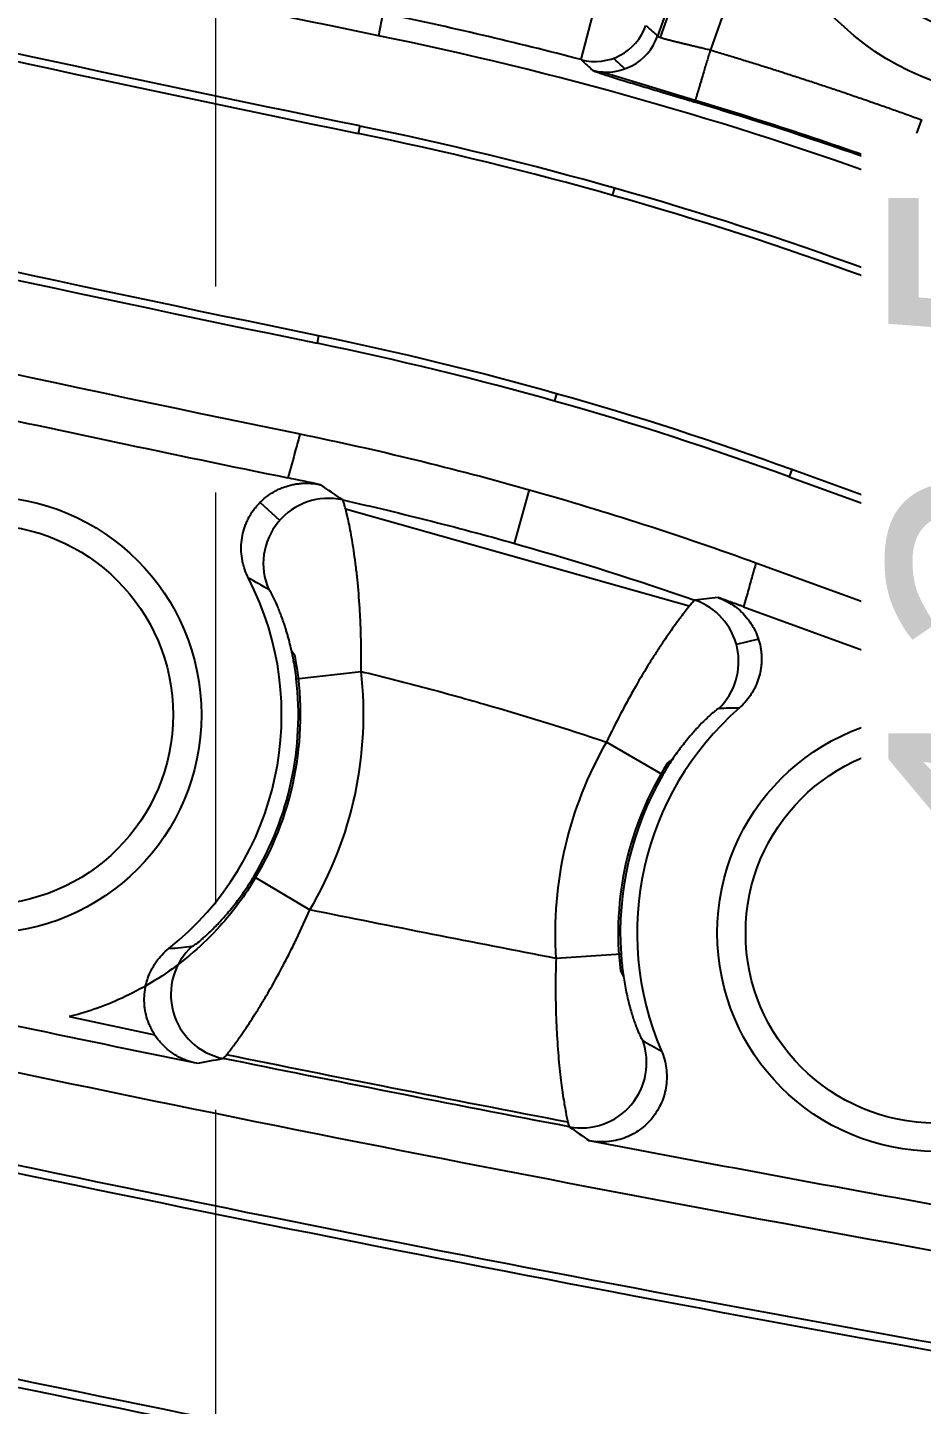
# Model space of a CAD drawing. Header units: millimetres. Extents: x 2519 to 3162, y 2051 to 2506.
# Drawn here: x 2790.68 to 2798.95, y 2238.45 to 2251.2 of the extents above; entities that cross this region are included whole.
import ezdxf
from ezdxf.enums import TextEntityAlignment as Align
from ezdxf.lldxf.tags import DXFTag

# ---------------------------------------------------------------- set-up
doc = ezdxf.new("R2010")
doc.units = ezdxf.units.MM
doc.linetypes.add('CENTER', pattern=[50.8, 31.75, -6.35, 6.35, -6.35])
doc.linetypes.add('HIDDEN', pattern=[9.525, 6.35, -3.175])
doc.layers.add('20', color=7, linetype='Continuous', true_color=0xffffff)
for name, color, linetype, lineweight in [('cool', 153, 'HIDDEN', 9), ('dim', 82, 'Continuous', 9), ('epin', 13, 'Continuous', 9)]:
    doc.layers.add(name, color=color, linetype=linetype, lineweight=lineweight)
doc.styles.add('Capful-A', font='')
doc.styles.add('TXT05', font='txt.shx', dxfattribs={"width": 0.5, "bigfont": 'gbcbig.shx'})
doc.styles.get('Capful-A').set_extended_font_data('Microsoft YaHei')
tags = doc.linetypes.add('DASHED', pattern=[25.72, 12.86, -12.86]).pattern_tags.tags
tags[6:7] = [DXFTag(74, 4), DXFTag(75, 0), DXFTag(340, '0'), DXFTag(46, 0.0), DXFTag(50, 0.0), DXFTag(44, 0.0), DXFTag(45, 0.0)]
tags[4:5] = [DXFTag(74, 4), DXFTag(75, 0), DXFTag(340, '0'), DXFTag(46, 0.0), DXFTag(50, 0.0), DXFTag(44, 0.0), DXFTag(45, 0.0)]
doc.dimstyles.new('Capful-A-1.0', dxfattribs={"dimtxt": 2.5, "dimasz": 2.5, "dimexe": 1.5, "dimexo": 1, "dimgap": 1.5, "dimtad": 0, "dimdsep": 46, "dimtxsty": 'Capful-A', "dimcen": 0, "dimclrt": 2, "dimazin": 2, "dimtfac": 1, "dimtmove": 0, "dimatfit": 3, "dimfxl": 0, "dimtolj": 1, "dimtzin": 0, "dimarcsym": 0})

# ---------------------------------------------------------------- blocks, each defined once
blk = doc.blocks.new('SL')
at = {"layer": 'cool', "lineweight": 18, "ltscale": 0.6}
blk.add_line((4, 208.79), (4, 11.21), dxfattribs=at)
blk = doc.blocks.new('epin_ejp_4')
at = {"layer": 'epin'}
h = blk.add_hatch(dxfattribs=at)
h.set_pattern_fill('_ANSI31', color=123, scale=0.1, angle=90)
h.set_pattern_definition([(135, (-3800.9753, 4044.38832), (-0.224506403, -0.224506403), [])])
h.paths.add_polyline_path([(0, 2, 0.414214), (-2, 0), (0, 0)])
h.paths.add_polyline_path([(2, 0), (0, 0), (0, -2, 0.414214)])
at = {"layer": 'epin', "color": 1, "linetype": 'CENTER', "ltscale": 0.08}
for p, q in [((0, -2.2), (0, 2.2)), ((-2.2, 0), (2.2, 0))]:
    blk.add_line(p, q, dxfattribs=at)
at = {"layer": 'epin'}
blk.add_circle((0, 0), 2, dxfattribs=at)
at = {"layer": 'epin', "color": 6, "style": 'TXT05', "width": 0.5}
blk.add_text('%%c4', height=1.4, dxfattribs=at).set_placement((0.663, 0.9), align=Align.MIDDLE)
blk = doc.blocks.new('*D163')
at = {"layer": 'Defpoints', "color": 0, "transparency": 16777216}
for p in [(2813.414, 2279.55), (2760.15, 2247.39), (2760.671, 2247.39)]:
    blk.add_point(p, dxfattribs=at)
at = {"layer": 'dim', "color": 0, "lineweight": -2, "transparency": 16777216}
blk.add_line((2760.65, 2247.39), (2760.671, 2247.39), dxfattribs=at)
at = {"layer": 'dim', "color": 2, "transparency": 16777216, "insert": (2765.261, 2247.39), "char_height": 2.5, "attachment_point": 5, "style": 'Capful-A', "bg_fill": 3, "box_fill_scale": 1.1, "bg_fill_color": 256, "bg_fill_true_color": 13158600, "bg_fill_transparency": 0}
blk.add_mtext('\\A1;32.16', dxfattribs=at)
blk = doc.blocks.new('*D164')
at = {"layer": 'Defpoints', "color": 0, "transparency": 16777216}
for p in [(2813.414, 2279.55), (2757.95, 2245.19), (2757.95, 2244.41)]:
    blk.add_point(p, dxfattribs=at)
at = {"layer": 'dim', "color": 0, "lineweight": -2, "transparency": 16777216}
blk.add_line((2757.95, 2244.69), (2757.95, 2244.41), dxfattribs=at)
at = {"layer": 'dim', "color": 2, "transparency": 16777216, "insert": (2757.95, 2239.845), "char_height": 2.5, "attachment_point": 5, "rotation": 90, "style": 'Capful-A', "bg_fill": 3, "box_fill_scale": 1.1, "bg_fill_color": 256, "bg_fill_true_color": 13158600, "bg_fill_transparency": 0}
blk.add_mtext('\\A1;55.46', dxfattribs=at)
blk = doc.blocks.new('*D165')
at = {"layer": 'Defpoints', "color": 0, "transparency": 16777216}
for p in [(2813.414, 2279.55), (2799.914, 2250.85)]:
    blk.add_point(p, dxfattribs=at)
at = {"layer": 'dim', "color": 0, "lineweight": -2, "transparency": 16777216}
blk.add_line((2799.914, 2250.35), (2799.914, 2250.254), dxfattribs=at)
at = {"layer": 'dim', "color": 2, "transparency": 16777216, "insert": (2799.914, 2246.739), "char_height": 2.5, "attachment_point": 5, "rotation": 90, "style": 'Capful-A', "bg_fill": 3, "box_fill_scale": 1.1, "bg_fill_color": 256, "bg_fill_true_color": 13158600, "bg_fill_transparency": 0}
blk.add_mtext('\\A1;13.5', dxfattribs=at)
at = {"layer": 'Defpoints', "color": 0, "transparency": 16777216}
blk.add_point((2799.914, 2250.254), dxfattribs=at)
blk = doc.blocks.new('*D192')
at = {"layer": 'Defpoints', "color": 0, "transparency": 16777216}
for p in [(2813.414, 2279.55), (2778.414, 2255.55), (2778.414, 2254.62)]:
    blk.add_point(p, dxfattribs=at)
at = {"layer": 'dim', "color": 0, "lineweight": -2, "transparency": 16777216}
blk.add_line((2778.414, 2255.05), (2778.414, 2254.62), dxfattribs=at)
at = {"layer": 'dim', "color": 2, "transparency": 16777216, "insert": (2778.414, 2252.416), "char_height": 2.5, "attachment_point": 5, "rotation": 90, "style": 'Capful-A', "bg_fill": 3, "box_fill_scale": 1.1, "bg_fill_color": 256, "bg_fill_true_color": 13158600, "bg_fill_transparency": 0}
blk.add_mtext('\\A1;35', dxfattribs=at)

msp = doc.modelspace()

# ---------------------------------------------------------------- linework, layer by layer
at = {"layer": '20', "color": 7, "linetype": 'Continuous'}
for p, q in [((2798.235, 2255.944), (2796.505, 2251.118)), ((2798.263, 2255.949), (2796.528, 2251.107)), ((2798.768, 2255.944), (2796.993, 2250.99)), ((2793.963, 2251.329), (2793.921, 2251.122)), ((2795.798, 2250.9), (2795.925, 2251.385)), ((2795.992, 2250.787), (2796.854, 2250.526)), ((2793.749, 2250.286), (2793.735, 2250.217)), ((2798.946, 2250.346), (2798.774, 2249.872)), ((2798.774, 2249.872), (2798.733, 2249.761)), ((2823.368, 2240.794), (2798.733, 2249.761)), ((2798.774, 2249.872), (2800.667, 2249.183)), ((2796.089, 2249.643), (2796.108, 2249.711)), ((2798.441, 2248.958), (2798.417, 2248.892)), ((2798.417, 2248.892), (2836.071, 2235.187)), ((2836.085, 2235.257), (2798.441, 2248.958)), ((2793.368, 2248.344), (2793.354, 2248.276)), ((2795.57, 2247.808), (2795.551, 2247.741)), ((2797.746, 2247.106), (2797.722, 2247.04)), ((2828.173, 2236.031), (2797.746, 2247.106)), ((2797.722, 2247.04), (2827.633, 2236.153)), ((2795.318, 2246.92), (2795.178, 2246.423)), ((2793.008, 2246.635), (2792.827, 2246.802)), ((2796.798, 2245.841), (2793.618, 2246.741)), ((2797.415, 2246.243), (2807.816, 2242.457)), ((2797.3, 2245.836), (2802.611, 2243.903)), ((2793.151, 2245.379), (2793.118, 2245.429)), ((2797.438, 2245.537), (2797.234, 2245.487)), ((2793.162, 2245.169), (2793.761, 2245.238)), ((2796.554, 2244.282), (2796.032, 2244.584)), ((2796.648, 2244.432), (2796.595, 2244.389)), ((2792.769, 2243.34), (2793.286, 2243.031)), ((2796.167, 2242.622), (2795.565, 2242.582)), ((2796.161, 2242.467), (2796.19, 2242.412)), ((2791.061, 2242.043), (2791.852, 2241.874))]:
    msp.add_line(p, q, dxfattribs=at)
at = {"layer": '20', "color": 8, "linetype": 'DASHED', "ltscale": 0.1}
msp.add_circle((2799.914, 2253.05), 2.5, dxfattribs=at)
at = {"layer": '20', "color": 7, "linetype": 'Continuous'}
for centre, radius in [((2790.262, 2244.836), 2.022), ((2790.262, 2244.836), 1.759), ((2799.079, 2242.817), 2.022), ((2799.079, 2242.817), 1.759)]:
    msp.add_circle(centre, radius, dxfattribs=at)
for centre, radius, start, end in [((2787.058, 2217.682), 34.137, 70, 78.4019), ((2787.058, 2217.682), 34.269, 70, 73.3912), ((2787.058, 2217.682), 33.283, 70, 78.4018), ((2787.058, 2217.682), 33.213, 70, 78.4018), ((2787.128, 2217.932), 30.975, 70, 78.4053), ((2787.128, 2217.932), 31.046, 70, 78.4053), ((2790.262, 2244.836), 2.764, 308.5079, 27.2566), ((2790.262, 2244.836), 2.939, 329.1729, 10.6548), ((2790.262, 2244.836), 2.919, 329.1729, 6.5572), ((2790.262, 2244.836), 3.522, 329.1729, 6.5572), ((2799.079, 2242.817), 2.764, 131.1399, 203.3197), ((2799.079, 2242.817), 3.522, 149.893, 183.8392), ((2799.079, 2242.817), 2.939, 147.6653, 186.8424), ((2799.079, 2242.817), 2.919, 149.8931, 183.8392)]:
    msp.add_arc(centre, radius, start, end, dxfattribs=at)
for centre, major_axis, ratio, start_param, end_param in [((2795.925, 2251.385), (0.338, 0.372), 0.998395, 3.622016, 5.104789), ((2796.033, 2251.287), (0.339, 0.371), 0.998391, 3.621357, 5.107835), ((2766.314, 2225.116), (-41.515, 14.875), 0.866205, 4.25515, 4.258522), ((2793.459, 2246.237), (-0.349, -0.492), 0.997705, 3.539053, 5.741639), ((2796.653, 2245.328), (0.078, -0.598), 0.998288, 0.639319, 2.677142), ((2792.603, 2242.247), (-0.117, 0.592), 0.997701, 0.540947, 2.745035), ((2795.802, 2241.615), (0.352, 0.489), 0.998068, 3.576523, 5.68669)]:
    msp.add_ellipse(centre, major_axis=major_axis, ratio=ratio, start_param=start_param, end_param=end_param, dxfattribs=at)
for points, knots in [([(2793.921, 2251.122), (2791.589, 2251.601), (2787.046, 2252.593), (2780.439, 2254.235), (2776.179, 2255.442), (2774.115, 2256.071)], [0, 0, 0, 0, 0.349722, 0.68295, 1, 1, 1, 1]), ([(2793.749, 2250.286), (2791.408, 2250.766), (2786.848, 2251.762), (2780.216, 2253.41), (2775.939, 2254.623), (2773.866, 2255.253)], [0, 0, 0, 0, 0.350067, 0.683285, 1, 1, 1, 1]), ([(2773.845, 2255.186), (2775.919, 2254.555), (2780.198, 2253.342), (2786.832, 2251.693), (2791.393, 2250.697), (2793.735, 2250.217)], [0, 0, 0, 0, 0.316715, 0.649933, 1, 1, 1, 1]), ([(2793.368, 2248.344), (2791.005, 2248.829), (2786.4, 2249.835), (2779.702, 2251.499), (2775.384, 2252.724), (2773.29, 2253.361)], [0, 0, 0, 0, 0.349298, 0.682453, 1, 1, 1, 1]), ([(2773.27, 2253.294), (2775.364, 2252.657), (2779.684, 2251.432), (2786.384, 2249.766), (2790.99, 2248.761), (2793.354, 2248.276)], [0, 0, 0, 0, 0.317547, 0.650702, 1, 1, 1, 1]), ([(2774.756, 2251.959), (2776.264, 2251.516), (2779.94, 2250.49), (2786.035, 2248.971), (2790.759, 2247.936), (2793.187, 2247.438), (2793.192, 2247.437), (2793.196, 2247.436)], [0, 0, 0, 0, 0.264848, 0.632069, 0.99929, 0.99929, 1, 1, 1, 1]), ([(2796.505, 2251.118), (2796.506, 2251.118), (2796.506, 2251.117), (2796.507, 2251.117), (2796.508, 2251.116), (2796.509, 2251.115), (2796.511, 2251.114), (2796.513, 2251.113), (2796.515, 2251.112), (2796.517, 2251.111), (2796.52, 2251.11), (2796.523, 2251.109), (2796.526, 2251.108), (2796.53, 2251.107), (2796.534, 2251.105), (2796.538, 2251.104), (2796.543, 2251.102), (2796.547, 2251.101), (2796.552, 2251.099), (2796.558, 2251.098), (2796.563, 2251.096), (2796.569, 2251.094), (2796.576, 2251.093), (2796.582, 2251.091), (2796.589, 2251.089), (2796.596, 2251.087), (2796.604, 2251.085), (2796.611, 2251.083), (2796.619, 2251.081), (2796.628, 2251.079), (2796.636, 2251.077), (2796.645, 2251.074), (2796.653, 2251.072), (2796.662, 2251.07), (2796.669, 2251.068), (2796.678, 2251.066), (2796.687, 2251.064), (2796.697, 2251.062), (2796.707, 2251.059), (2796.718, 2251.057), (2796.73, 2251.054), (2796.742, 2251.051), (2796.755, 2251.048), (2796.769, 2251.044), (2796.784, 2251.041), (2796.799, 2251.037), (2796.815, 2251.033), (2796.832, 2251.029), (2796.849, 2251.025), (2796.868, 2251.02), (2796.887, 2251.016), (2796.907, 2251.011), (2796.927, 2251.006), (2796.949, 2251.001), (2796.97, 2250.996), (2796.985, 2250.992), (2796.993, 2250.99)], [0, 0, 0, 0, 0.015017, 0.030102, 0.045256, 0.060478, 0.07577, 0.091131, 0.106561, 0.122062, 0.137632, 0.153273, 0.168984, 0.184766, 0.20062, 0.216544, 0.23254, 0.248608, 0.264748, 0.280959, 0.297243, 0.3136, 0.33003, 0.346532, 0.363108, 0.379757, 0.396479, 0.413276, 0.430146, 0.447091, 0.46411, 0.481203, 0.498371, 0.511743, 0.52588, 0.540785, 0.556457, 0.572895, 0.590101, 0.608073, 0.626813, 0.64632, 0.666595, 0.687636, 0.709446, 0.732022, 0.755366, 0.779478, 0.804357, 0.830003, 0.856417, 0.883598, 0.911548, 0.940264, 0.969748, 1, 1, 1, 1]), ([(2795.903, 2250.802), (2795.904, 2250.802), (2795.904, 2250.801), (2795.906, 2250.8), (2795.91, 2250.798), (2795.915, 2250.796), (2795.922, 2250.793), (2795.933, 2250.789), (2795.948, 2250.783), (2795.97, 2250.775), (2796.003, 2250.765), (2796.05, 2250.749), (2796.115, 2250.729), (2796.19, 2250.706), (2796.27, 2250.682), (2796.348, 2250.658), (2796.423, 2250.636), (2796.476, 2250.62), (2796.506, 2250.611), (2796.515, 2250.609), (2796.524, 2250.606), (2796.533, 2250.603), (2796.543, 2250.6), (2796.553, 2250.597), (2796.563, 2250.594), (2796.573, 2250.591), (2796.584, 2250.588), (2796.594, 2250.585), (2796.605, 2250.582), (2796.617, 2250.578), (2796.628, 2250.575), (2796.64, 2250.571), (2796.652, 2250.568), (2796.665, 2250.564), (2796.677, 2250.56), (2796.69, 2250.556), (2796.704, 2250.552), (2796.717, 2250.548), (2796.731, 2250.544), (2796.745, 2250.54), (2796.759, 2250.536), (2796.773, 2250.532), (2796.788, 2250.527), (2796.803, 2250.523), (2796.818, 2250.518), (2796.833, 2250.514), (2796.844, 2250.51), (2796.849, 2250.509)], [0, 0, 0, 0, 0.013647, 0.031146, 0.0525, 0.07771, 0.106778, 0.139699, 0.176466, 0.217061, 0.275606, 0.342898, 0.418955, 0.503755, 0.573511, 0.638077, 0.697507, 0.751822, 0.758153, 0.764645, 0.771295, 0.778105, 0.785074, 0.792202, 0.799489, 0.806935, 0.81454, 0.822304, 0.830226, 0.838307, 0.846546, 0.854944, 0.8635, 0.872215, 0.881089, 0.890122, 0.899314, 0.908664, 0.918174, 0.927844, 0.937673, 0.947661, 0.957809, 0.968117, 0.978584, 0.989212, 1, 1, 1, 1]), ([(2796.849, 2250.509), (2796.987, 2250.468), (2797.634, 2250.27), (2798.274, 2250.054), (2798.774, 2249.872)], [0, 0, 0, 0, 0.213133, 1, 1, 1, 1]), ([(2788.295, 2248.056), (2788.82, 2247.938), (2789.877, 2247.705), (2791.473, 2247.363), (2792.547, 2247.139), (2793.084, 2247.029)], [0, 0, 0, 0, 0.334236, 0.668472, 1, 1, 1, 1]), ([(2793.196, 2247.436), (2793.183, 2247.387), (2793.169, 2247.337), (2793.132, 2247.202), (2793.108, 2247.115), (2793.084, 2247.029)], [0, 0, 0, 0, 0.363376, 0.363376, 1, 1, 1, 1]), ([(2792.719, 2246.101), (2792.706, 2246.127), (2792.695, 2246.153), (2792.681, 2246.193), (2792.676, 2246.207), (2792.669, 2246.235), (2792.666, 2246.249), (2792.658, 2246.29), (2792.651, 2246.347), (2792.652, 2246.403), (2792.657, 2246.46), (2792.661, 2246.488), (2792.674, 2246.543), (2792.683, 2246.57), (2792.698, 2246.61), (2792.704, 2246.623), (2792.716, 2246.649), (2792.722, 2246.662), (2792.743, 2246.699), (2792.759, 2246.722), (2792.785, 2246.756), (2792.794, 2246.767), (2792.813, 2246.788), (2792.823, 2246.798), (2792.853, 2246.828), (2792.896, 2246.865), (2792.944, 2246.895), (2792.982, 2246.915), (2792.995, 2246.922), (2793.021, 2246.933), (2793.034, 2246.939), (2793.074, 2246.953), (2793.101, 2246.961), (2793.142, 2246.97), (2793.156, 2246.972), (2793.185, 2246.976), (2793.199, 2246.978), (2793.241, 2246.981), (2793.298, 2246.98), (2793.354, 2246.973), (2793.382, 2246.966)], [0, 0, 0, 0, 0.0625, 0.0625, 0.09375, 0.09375, 0.125, 0.125, 0.1875, 0.25, 0.25, 0.3125, 0.3125, 0.375, 0.375, 0.40625, 0.40625, 0.4375, 0.4375, 0.5, 0.5, 0.53125, 0.53125, 0.5625, 0.5625, 0.625, 0.6875, 0.6875, 0.71875, 0.71875, 0.75, 0.75, 0.8125, 0.8125, 0.84375, 0.84375, 0.875, 0.875, 0.9375, 1, 1, 1, 1]), ([(2793.591, 2246.825), (2793.867, 2246.763), (2794.142, 2246.697), (2794.69, 2246.558), (2794.962, 2246.485), (2795.778, 2246.252), (2796.317, 2246.082), (2796.851, 2245.897)], [0, 0, 0, 0, 0.25, 0.25, 0.5, 0.5, 1, 1, 1, 1]), ([(2793.761, 2245.238), (2793.763, 2245.338), (2793.763, 2245.438), (2793.76, 2245.561), (2793.76, 2245.585), (2793.758, 2245.634), (2793.757, 2245.658), (2793.754, 2245.73), (2793.752, 2245.777), (2793.743, 2245.915), (2793.736, 2246.003), (2793.725, 2246.11), (2793.723, 2246.131), (2793.718, 2246.172), (2793.716, 2246.192), (2793.708, 2246.251), (2793.703, 2246.289), (2793.687, 2246.399), (2793.676, 2246.466), (2793.654, 2246.586), (2793.643, 2246.638), (2793.63, 2246.692), (2793.628, 2246.702), (2793.623, 2246.722), (2793.621, 2246.731), (2793.614, 2246.757), (2793.606, 2246.786), (2793.6, 2246.805), (2793.596, 2246.815), (2793.595, 2246.818), (2793.593, 2246.823), (2793.592, 2246.824), (2793.591, 2246.825)], [0, 0, 0, 0, 0.125, 0.125, 0.15625, 0.15625, 0.1875, 0.1875, 0.25, 0.25, 0.375, 0.375, 0.40625, 0.40625, 0.4375, 0.4375, 0.5, 0.5, 0.625, 0.625, 0.75, 0.75, 0.78125, 0.78125, 0.8125, 0.8125, 0.875, 0.9375, 0.9375, 0.96875, 0.96875, 1, 1, 1, 1]), ([(2806.818, 2238.579), (2802.356, 2239.267), (2793.77, 2240.783), (2781.911, 2243.397), (2774.644, 2245.377), (2771.174, 2246.433)], [0, 0, 0, 0, 0.333255, 0.666517, 1, 1, 1, 1]), ([(2797.415, 2246.243), (2797.411, 2246.23), (2797.408, 2246.216), (2797.392, 2246.16), (2797.379, 2246.116), (2797.353, 2246.022), (2797.339, 2245.972), (2797.317, 2245.894), (2797.309, 2245.865), (2797.3, 2245.836)], [0, 0, 0, 0, 0.096228, 0.096228, 0.418733, 0.418733, 0.788447, 0.788447, 1, 1, 1, 1]), ([(2793.162, 2245.169), (2793.155, 2245.226), (2793.147, 2245.281), (2793.135, 2245.35), (2793.132, 2245.363), (2793.127, 2245.39), (2793.124, 2245.403), (2793.115, 2245.442), (2793.104, 2245.493), (2793.088, 2245.552), (2793.078, 2245.587), (2793.071, 2245.61), (2793.068, 2245.621), (2793.051, 2245.676), (2793.037, 2245.716), (2793.016, 2245.771), (2793.006, 2245.797), (2792.996, 2245.821), (2792.99, 2245.837), (2792.987, 2245.844), (2792.971, 2245.881), (2792.959, 2245.906), (2792.943, 2245.937), (2792.939, 2245.946), (2792.93, 2245.962), (2792.922, 2245.976), (2792.916, 2245.985), (2792.911, 2245.992), (2792.909, 2245.994), (2792.907, 2245.995)], [0, 0, 0, 0, 0.125, 0.125, 0.15625, 0.15625, 0.1875, 0.1875, 0.25, 0.3125, 0.34375, 0.34375, 0.375, 0.375, 0.5, 0.5, 0.5625, 0.59375, 0.59375, 0.625, 0.625, 0.75, 0.75, 0.8125, 0.8125, 0.875, 0.9375, 0.9375, 1, 1, 1, 1]), ([(2796.851, 2245.897), (2796.849, 2245.896), (2796.846, 2245.894), (2796.838, 2245.886), (2796.835, 2245.884), (2796.829, 2245.877), (2796.825, 2245.873), (2796.806, 2245.851), (2796.785, 2245.826), (2796.747, 2245.777), (2796.733, 2245.759), (2796.711, 2245.729), (2796.703, 2245.718), (2796.687, 2245.696), (2796.678, 2245.685), (2796.636, 2245.626), (2796.599, 2245.573), (2796.549, 2245.499), (2796.539, 2245.484), (2796.518, 2245.452), (2796.508, 2245.436), (2796.476, 2245.387), (2796.454, 2245.353), (2796.389, 2245.248), (2796.344, 2245.173), (2796.288, 2245.074), (2796.276, 2245.053), (2796.253, 2245.013), (2796.242, 2244.992), (2796.208, 2244.93), (2796.185, 2244.888), (2796.119, 2244.76), (2796.075, 2244.673), (2796.032, 2244.584)], [0, 0, 0, 0, 0.0625, 0.0625, 0.09375, 0.09375, 0.125, 0.125, 0.25, 0.25, 0.3125, 0.3125, 0.34375, 0.34375, 0.375, 0.375, 0.5, 0.5, 0.53125, 0.53125, 0.5625, 0.5625, 0.625, 0.625, 0.75, 0.75, 0.78125, 0.78125, 0.8125, 0.8125, 0.875, 0.875, 1, 1, 1, 1]), ([(2797.067, 2245.92), (2797.092, 2245.911), (2797.116, 2245.901), (2797.162, 2245.877), (2797.207, 2245.85), (2797.248, 2245.818), (2797.287, 2245.783), (2797.305, 2245.764), (2797.339, 2245.724), (2797.355, 2245.704), (2797.376, 2245.671), (2797.383, 2245.66), (2797.396, 2245.637), (2797.402, 2245.625), (2797.43, 2245.566), (2797.447, 2245.517), (2797.459, 2245.452), (2797.461, 2245.439), (2797.464, 2245.413), (2797.465, 2245.4), (2797.468, 2245.361), (2797.467, 2245.335), (2797.464, 2245.296), (2797.463, 2245.283), (2797.46, 2245.257), (2797.457, 2245.244), (2797.449, 2245.205), (2797.435, 2245.155), (2797.415, 2245.107), (2797.398, 2245.072), (2797.392, 2245.06), (2797.378, 2245.038), (2797.371, 2245.027), (2797.335, 2244.972), (2797.3, 2244.933), (2797.261, 2244.899)], [0, 0, 0, 0, 0.0625, 0.0625, 0.125, 0.1875, 0.1875, 0.25, 0.25, 0.3125, 0.3125, 0.34375, 0.34375, 0.375, 0.375, 0.5, 0.5, 0.53125, 0.53125, 0.5625, 0.5625, 0.625, 0.625, 0.65625, 0.65625, 0.6875, 0.6875, 0.75, 0.8125, 0.8125, 0.84375, 0.84375, 0.875, 0.875, 1, 1, 1, 1]), ([(2770.916, 2245.56), (2770.916, 2245.56), (2772.973, 2244.934), (2777.114, 2243.754), (2783.39, 2242.172), (2789.716, 2240.753), (2796.101, 2239.47), (2802.207, 2238.382), (2806.198, 2237.749), (2808.03, 2237.474)], [0, 0, 0, 0, 0, 0.170443, 0.340915, 0.511386, 0.681821, 0.854117, 1, 1, 1, 1]), ([(2807.976, 2237.553), (2806.166, 2237.825), (2802.197, 2238.455), (2796.114, 2239.539), (2789.73, 2240.821), (2783.406, 2242.24), (2777.133, 2243.822), (2772.993, 2245.002), (2770.937, 2245.627)], [0, 0, 0, 0, 0.144416, 0.317008, 0.487737, 0.658501, 0.829265, 1, 1, 1, 1]), ([(2793.761, 2245.238), (2793.952, 2245.191), (2794.143, 2245.143), (2794.524, 2245.042), (2794.714, 2244.989), (2795.282, 2244.825), (2795.659, 2244.709), (2796.032, 2244.584)], [0, 0, 0, 0, 0.25, 0.25, 0.5, 0.5, 1, 1, 1, 1]), ([(2797.072, 2244.894), (2797.071, 2244.894), (2797.068, 2244.893), (2797.062, 2244.89), (2797.058, 2244.888), (2797.044, 2244.878), (2797.032, 2244.868), (2797.009, 2244.849), (2796.996, 2244.838), (2796.982, 2244.825), (2796.973, 2244.816), (2796.968, 2244.811), (2796.942, 2244.787), (2796.919, 2244.765), (2796.882, 2244.726), (2796.87, 2244.712), (2796.85, 2244.69), (2796.843, 2244.683), (2796.829, 2244.667), (2796.822, 2244.659), (2796.787, 2244.618), (2796.759, 2244.583), (2796.722, 2244.535), (2796.714, 2244.525), (2796.699, 2244.504), (2796.692, 2244.494), (2796.669, 2244.463), (2796.654, 2244.441), (2796.61, 2244.375), (2796.582, 2244.329), (2796.554, 2244.282)], [0, 0, 0, 0, 0.0625, 0.0625, 0.125, 0.125, 0.25, 0.25, 0.3125, 0.34375, 0.34375, 0.375, 0.375, 0.5, 0.5, 0.5625, 0.5625, 0.59375, 0.59375, 0.625, 0.625, 0.75, 0.75, 0.78125, 0.78125, 0.8125, 0.8125, 0.875, 0.875, 1, 1, 1, 1]), ([(2808.316, 2235.541), (2806.285, 2235.842), (2802.083, 2236.505), (2795.753, 2237.633), (2789.328, 2238.924), (2782.958, 2240.353), (2776.631, 2241.948), (2772.45, 2243.139), (2770.372, 2243.772)], [0, 0, 0, 0, 0.158381, 0.328156, 0.496098, 0.664074, 0.832051, 1, 1, 1, 1]), ([(2770.352, 2243.704), (2772.431, 2243.072), (2776.613, 2241.88), (2782.941, 2240.285), (2789.313, 2238.855), (2795.74, 2237.564), (2802.095, 2236.432), (2806.321, 2235.766), (2808.376, 2235.461)], [0, 0, 0, 0, 0.167643, 0.335315, 0.502985, 0.670621, 0.840087, 1, 1, 1, 1]), ([(2770.218, 2243.364), (2771.723, 2242.906), (2773.233, 2242.467), (2776.263, 2241.625), (2778.543, 2241.02), (2780.832, 2240.45), (2782.359, 2240.077), (2783.124, 2239.894), (2784.655, 2239.536), (2785.421, 2239.36), (2786.956, 2239.016), (2789.26, 2238.509), (2791.569, 2238.032), (2793.883, 2237.574), (2794.655, 2237.424), (2796.2, 2237.13), (2796.973, 2236.986), (2800.84, 2236.281), (2803.943, 2235.764), (2807.052, 2235.291)], [0, 0, 0, 0, 0.125, 0.125, 0.25, 0.3125, 0.3125, 0.375, 0.375, 0.4375, 0.4375, 0.5, 0.625, 0.625, 0.6875, 0.6875, 0.75, 0.75, 1, 1, 1, 1]), ([(2792.785, 2243.329), (2792.687, 2243.163), (2792.576, 2243.014), (2792.376, 2242.793), (2792.293, 2242.713), (2792.039, 2242.493), (2791.862, 2242.374), (2791.506, 2242.187), (2791.33, 2242.118), (2791.131, 2242.061), (2791.096, 2242.051), (2791.061, 2242.043)], [0, 0, 0, 0, 0.223307, 0.223307, 0.365706, 0.365706, 0.650503, 0.650503, 0.935301, 0.935301, 1, 1, 1, 1]), ([(2792.199, 2242.694), (2792.201, 2242.694), (2792.205, 2242.695), (2792.211, 2242.699), (2792.216, 2242.702), (2792.218, 2242.704), (2792.232, 2242.713), (2792.247, 2242.724), (2792.274, 2242.746), (2792.283, 2242.754), (2792.304, 2242.773), (2792.315, 2242.782), (2792.35, 2242.814), (2792.376, 2242.838), (2792.417, 2242.88), (2792.431, 2242.895), (2792.46, 2242.926), (2792.475, 2242.942), (2792.52, 2242.993), (2792.551, 2243.03), (2792.599, 2243.09), (2792.615, 2243.111), (2792.647, 2243.154), (2792.662, 2243.176), (2792.709, 2243.244), (2792.739, 2243.291), (2792.769, 2243.34)], [0, 0, 0, 0, 0.0625, 0.09375, 0.09375, 0.125, 0.125, 0.25, 0.25, 0.3125, 0.3125, 0.375, 0.375, 0.5, 0.5, 0.5625, 0.5625, 0.625, 0.625, 0.75, 0.75, 0.8125, 0.8125, 0.875, 0.875, 1, 1, 1, 1]), ([(2792.483, 2241.656), (2792.486, 2241.657), (2792.489, 2241.66), (2792.497, 2241.668), (2792.5, 2241.671), (2792.507, 2241.679), (2792.511, 2241.683), (2792.531, 2241.707), (2792.553, 2241.735), (2792.586, 2241.779), (2792.593, 2241.788), (2792.607, 2241.808), (2792.615, 2241.818), (2792.638, 2241.851), (2792.654, 2241.874), (2792.705, 2241.948), (2792.742, 2242.004), (2792.792, 2242.083), (2792.802, 2242.099), (2792.822, 2242.132), (2792.832, 2242.149), (2792.863, 2242.2), (2792.884, 2242.235), (2792.948, 2242.345), (2792.991, 2242.423), (2793.045, 2242.526), (2793.056, 2242.547), (2793.078, 2242.589), (2793.089, 2242.61), (2793.121, 2242.674), (2793.142, 2242.717), (2793.205, 2242.849), (2793.246, 2242.939), (2793.286, 2243.031)], [0, 0, 0, 0, 0.0625, 0.0625, 0.09375, 0.09375, 0.125, 0.125, 0.25, 0.25, 0.28125, 0.28125, 0.3125, 0.3125, 0.375, 0.375, 0.5, 0.5, 0.53125, 0.53125, 0.5625, 0.5625, 0.625, 0.625, 0.75, 0.75, 0.78125, 0.78125, 0.8125, 0.8125, 0.875, 0.875, 1, 1, 1, 1]), ([(2806.979, 2234.807), (2802.514, 2235.486), (2793.932, 2236.971), (2781.624, 2239.65), (2773.812, 2241.758), (2770.085, 2242.893), (2770.075, 2242.896)], [0, 0, 0, 0, 0.358354, 0.690819, 0.999229, 1, 1, 1, 1]), ([(2770.099, 2242.875), (2770.099, 2242.875), (2773.818, 2241.743), (2781.621, 2239.637), (2793.93, 2236.959), (2802.512, 2235.473), (2806.977, 2234.794)], [0, 0, 0, 0, 0.000001, 0.308649, 0.64137, 1, 1, 1, 1]), ([(2792.238, 2241.611), (2792.21, 2241.617), (2792.182, 2241.624), (2792.142, 2241.639), (2792.129, 2241.644), (2792.102, 2241.656), (2792.089, 2241.662), (2792.051, 2241.682), (2792.003, 2241.712), (2791.96, 2241.748), (2791.929, 2241.778), (2791.919, 2241.788), (2791.9, 2241.81), (2791.89, 2241.821), (2791.864, 2241.854), (2791.849, 2241.878), (2791.827, 2241.915), (2791.821, 2241.928), (2791.808, 2241.953), (2791.802, 2241.967), (2791.787, 2242.006), (2791.778, 2242.033), (2791.768, 2242.075), (2791.765, 2242.089), (2791.761, 2242.117), (2791.759, 2242.131), (2791.755, 2242.174), (2791.754, 2242.231), (2791.76, 2242.287), (2791.769, 2242.329), (2791.772, 2242.343), (2791.779, 2242.371), (2791.783, 2242.384), (2791.797, 2242.425), (2791.808, 2242.451), (2791.828, 2242.489), (2791.835, 2242.501), (2791.85, 2242.526), (2791.858, 2242.538), (2791.882, 2242.573), (2791.918, 2242.617), (2791.96, 2242.655), (2791.983, 2242.673)], [0, 0, 0, 0, 0.0625, 0.0625, 0.09375, 0.09375, 0.125, 0.125, 0.1875, 0.25, 0.25, 0.28125, 0.28125, 0.3125, 0.3125, 0.375, 0.375, 0.40625, 0.40625, 0.4375, 0.4375, 0.5, 0.5, 0.53125, 0.53125, 0.5625, 0.5625, 0.625, 0.6875, 0.6875, 0.71875, 0.71875, 0.75, 0.75, 0.8125, 0.8125, 0.84375, 0.84375, 0.875, 0.875, 0.9375, 1, 1, 1, 1]), ([(2796.167, 2242.622), (2796.17, 2242.566), (2796.176, 2242.511), (2796.19, 2242.404), (2796.199, 2242.353), (2796.213, 2242.281), (2796.218, 2242.257), (2796.228, 2242.212), (2796.234, 2242.189), (2796.25, 2242.126), (2796.261, 2242.087), (2796.278, 2242.034), (2796.283, 2242.018), (2796.291, 2241.994), (2796.294, 2241.986), (2796.299, 2241.971), (2796.302, 2241.964), (2796.31, 2241.943), (2796.315, 2241.93), (2796.324, 2241.907), (2796.329, 2241.896), (2796.342, 2241.867), (2796.349, 2241.852), (2796.358, 2241.836), (2796.36, 2241.832), (2796.364, 2241.826), (2796.366, 2241.824), (2796.367, 2241.823)], [0, 0, 0, 0, 0.125, 0.125, 0.25, 0.25, 0.3125, 0.3125, 0.375, 0.375, 0.5, 0.5, 0.5625, 0.5625, 0.59375, 0.59375, 0.625, 0.625, 0.6875, 0.6875, 0.75, 0.75, 0.875, 0.875, 0.9375, 0.9375, 1, 1, 1, 1]), ([(2795.565, 2242.582), (2795.562, 2242.482), (2795.56, 2242.384), (2795.561, 2242.262), (2795.561, 2242.238), (2795.562, 2242.19), (2795.562, 2242.166), (2795.563, 2242.095), (2795.566, 2242.002), (2795.571, 2241.913), (2795.576, 2241.826), (2795.579, 2241.783), (2795.588, 2241.657), (2795.596, 2241.579), (2795.608, 2241.472), (2795.614, 2241.421), (2795.621, 2241.373), (2795.625, 2241.342), (2795.627, 2241.327), (2795.634, 2241.283), (2795.638, 2241.256), (2795.646, 2241.205), (2795.651, 2241.182), (2795.662, 2241.119), (2795.669, 2241.086), (2795.677, 2241.057), (2795.678, 2241.052), (2795.68, 2241.043), (2795.682, 2241.039), (2795.685, 2241.029), (2795.687, 2241.025), (2795.688, 2241.023)], [0, 0, 0, 0, 0.125, 0.125, 0.15625, 0.15625, 0.1875, 0.1875, 0.25, 0.3125, 0.3125, 0.375, 0.375, 0.5, 0.5, 0.5625, 0.59375, 0.59375, 0.625, 0.625, 0.6875, 0.6875, 0.75, 0.75, 0.875, 0.875, 0.90625, 0.90625, 0.9375, 0.9375, 1, 1, 1, 1]), ([(2806.892, 2234.235), (2802.419, 2234.915), (2793.822, 2236.403), (2781.498, 2239.085), (2773.684, 2241.193), (2769.963, 2242.325)], [0, 0, 0, 0, 0.358909, 0.691888, 1, 1, 1, 1]), ([(2769.966, 2242.337), (2773.687, 2241.205), (2781.501, 2239.097), (2793.824, 2236.415), (2802.421, 2234.927), (2806.893, 2234.247)], [0, 0, 0, 0, 0.308112, 0.641091, 1, 1, 1, 1]), ([(2769.82, 2241.856), (2771.332, 2241.397), (2772.849, 2240.957), (2775.893, 2240.111), (2777.419, 2239.706), (2779.715, 2239.122), (2780.481, 2238.931), (2782.016, 2238.557), (2782.784, 2238.374), (2784.322, 2238.014), (2785.092, 2237.837), (2786.633, 2237.491), (2788.947, 2236.983), (2791.267, 2236.504), (2793.591, 2236.043), (2794.366, 2235.893), (2795.918, 2235.598), (2796.694, 2235.453), (2800.579, 2234.745), (2803.695, 2234.226), (2806.818, 2233.751)], [0, 0, 0, 0, 0.125, 0.125, 0.25, 0.25, 0.3125, 0.3125, 0.375, 0.375, 0.4375, 0.4375, 0.5, 0.625, 0.625, 0.6875, 0.6875, 0.75, 0.75, 1, 1, 1, 1]), ([(2795.688, 2241.023), (2795.136, 2241.129), (2794.062, 2241.338), (2793, 2241.551), (2792.483, 2241.656)], [0, 0, 0, 0, 0.511454, 1, 1, 1, 1]), ([(2795.675, 2241.065), (2795.129, 2241.17), (2794.071, 2241.376), (2793.024, 2241.585), (2792.515, 2241.689)], [0, 0, 0, 0, 0.512242, 1, 1, 1, 1]), ([(2796.541, 2241.723), (2796.552, 2241.698), (2796.561, 2241.672), (2796.576, 2241.619), (2796.581, 2241.593), (2796.588, 2241.539), (2796.59, 2241.512), (2796.59, 2241.458), (2796.588, 2241.43), (2796.581, 2241.376), (2796.57, 2241.323), (2796.552, 2241.272), (2796.53, 2241.221), (2796.518, 2241.197), (2796.49, 2241.151), (2796.475, 2241.128), (2796.441, 2241.086), (2796.422, 2241.066), (2796.382, 2241.028), (2796.34, 2240.994), (2796.294, 2240.965), (2796.246, 2240.939), (2796.221, 2240.928), (2796.17, 2240.91), (2796.144, 2240.902), (2796.091, 2240.89), (2796.064, 2240.886), (2795.982, 2240.88), (2795.928, 2240.883), (2795.874, 2240.893)], [0, 0, 0, 0, 0.0625, 0.0625, 0.125, 0.125, 0.1875, 0.1875, 0.25, 0.25, 0.3125, 0.375, 0.375, 0.4375, 0.4375, 0.5, 0.5, 0.5625, 0.5625, 0.625, 0.6875, 0.6875, 0.75, 0.75, 0.8125, 0.8125, 0.875, 0.875, 1, 1, 1, 1])]:
    msp.add_open_spline(points, degree=3, knots=knots, dxfattribs=at)
for points, degree in [([(2795.798, 2250.9), (2795.494, 2250.98), (2794.884, 2251.131), (2794.271, 2251.266), (2793.963, 2251.329)], 3), ([(2796.398, 2251.216), (2796.41, 2251.205), (2796.434, 2251.183), (2796.47, 2251.151), (2796.494, 2251.129), (2796.505, 2251.118)], 3), ([(2796.993, 2250.99), (2797.979, 2250.696), (2798.946, 2250.344)], 2), ([(2795.798, 2250.9), (2795.809, 2250.889), (2795.833, 2250.867), (2795.868, 2250.834), (2795.892, 2250.813), (2795.903, 2250.802)], 3), ([(2793.196, 2247.436), (2793.914, 2247.289), (2795.335, 2246.942), (2796.727, 2246.493), (2797.415, 2246.243)], 3), ([(2793.382, 2246.966), (2793.283, 2246.988), (2793.184, 2247.009), (2793.084, 2247.029)], 3), ([(2793.591, 2246.825), (2793.524, 2246.872), (2793.455, 2246.919), (2793.382, 2246.966)], 3), ([(2792.907, 2245.995), (2792.846, 2246.031), (2792.784, 2246.066), (2792.719, 2246.101)], 3), ([(2797.065, 2245.921), (2796.992, 2245.914), (2796.921, 2245.906), (2796.851, 2245.897)], 3), ([(2797.3, 2245.836), (2797.184, 2245.878), (2797.068, 2245.92)], 2), ([(2797.261, 2244.899), (2797.197, 2244.898), (2797.134, 2244.897), (2797.072, 2244.894)], 3), ([(2795.565, 2242.582), (2794.805, 2242.728), (2794.045, 2242.878), (2793.286, 2243.031)], 3), ([(2792.238, 2241.611), (2791.667, 2241.727), (2790.529, 2241.963), (2788.83, 2242.326), (2787.703, 2242.575), (2787.14, 2242.7)], 3), ([(2791.983, 2242.673), (2792.057, 2242.679), (2792.129, 2242.686), (2792.199, 2242.694)], 3), ([(2796.367, 2241.823), (2796.424, 2241.79), (2796.482, 2241.756), (2796.541, 2241.723)], 3), ([(2792.238, 2241.611), (2792.323, 2241.625), (2792.404, 2241.64), (2792.483, 2241.656)], 3), ([(2796.23, 2241.19), (2796.23, 2241.19), (2796.23, 2241.19), (2796.23, 2241.19)], 3), ([(2795.688, 2241.023), (2795.748, 2240.98), (2795.81, 2240.937), (2795.874, 2240.893)], 3), ([(2801.403, 2239.889), (2800.777, 2239.997), (2799.534, 2240.215), (2797.691, 2240.549), (2796.477, 2240.778), (2795.874, 2240.893)], 3)]:
    msp.add_open_spline(points, degree=degree, dxfattribs=at)
msp.add_rational_spline([(2796.993, 2250.99), (2796.954, 2250.86), (2796.919, 2250.743), (2796.892, 2250.654), (2796.866, 2250.566), (2796.85, 2250.512), (2796.849, 2250.509)], [1.00023024705, 1.00436952979, 1.06431950124, 1.18008016139, 1.06431950318, 1.0043695318, 1.00023024725], degree=3, knots=[0, 0, 0, 0, 0.5, 0.5, 0.5, 1, 1, 1, 1], dxfattribs=at)

# ---------------------------------------------------------------- block references
at = {"lineweight": 18}
msp.add_blockref('SL', (2788.414, 2169.55), dxfattribs=at)
at = {"layer": 'epin'}
msp.add_blockref('epin_ejp_4', (2799.914, 2253.05), dxfattribs=at)

# ---------------------------------------------------------------- next in the draw order: dimensions: what is measured, and where the dimension line sits
at = {"layer": 'dim'}
dim = msp.add_ordinate_dim(feature_location=(2760.15, 2247.39), offset=(0.521, 0), dtype=0, origin=(2813.414, 2279.55), dimstyle='Capful-A-1.0', override={"dimasz": 2, "dimexe": 0.49975, "dimexo": 0.49975, "dimgap": 0.49975}, dxfattribs=at)
dim.commit()
dim.dimension.update_dxf_attribs({"geometry": '*D163', "text_midpoint": (2765.261, 2247.39)})

# ---------------------------------------------------------------- next in the draw order: dimensions: what is measured, and where the dimension line sits
dim = msp.add_ordinate_dim(feature_location=(2757.95, 2245.19), offset=(0, -0.78), dtype=1, origin=(2813.414, 2279.55), dimstyle='Capful-A-1.0', override={"dimasz": 2, "dimexe": 0.49975, "dimexo": 0.49975, "dimgap": 0.49975}, dxfattribs=at)
dim.commit()
dim.dimension.update_dxf_attribs({"geometry": '*D164', "text_midpoint": (2757.95, 2239.845)})

# ---------------------------------------------------------------- next in the draw order: dimensions: what is measured, and where the dimension line sits
dim = msp.add_ordinate_dim(feature_location=(2799.914, 2250.85), offset=(0, -0.596), dtype=1, origin=(2813.414, 2279.55), dimstyle='Capful-A-1.0', override={"dimasz": 2, "dimexe": 0.49975, "dimexo": 0.49975, "dimgap": 0.49975}, dxfattribs=at)
dim.commit()
dim.dimension.update_dxf_attribs({"geometry": '*D165', "text_midpoint": (2799.914, 2246.739)})

# ---------------------------------------------------------------- next in the draw order: dimensions: what is measured, and where the dimension line sits
dim = msp.add_ordinate_dim(feature_location=(2778.414, 2255.55), offset=(0, -0.93), dtype=1, origin=(2813.414, 2279.55), dimstyle='Capful-A-1.0', override={"dimasz": 2, "dimexe": 0.49975, "dimexo": 0.49975, "dimgap": 0.49975}, dxfattribs=at)
dim.commit()
dim.dimension.update_dxf_attribs({"geometry": '*D192', "text_midpoint": (2778.414, 2252.416)})

# ---------------------------------------------------------------- next in the draw order: linework, layer by layer
at = {"color": 2}
msp.add_circle((2799.914, 2253.05), 2, dxfattribs=at)

doc.saveas('drawing.dxf')
